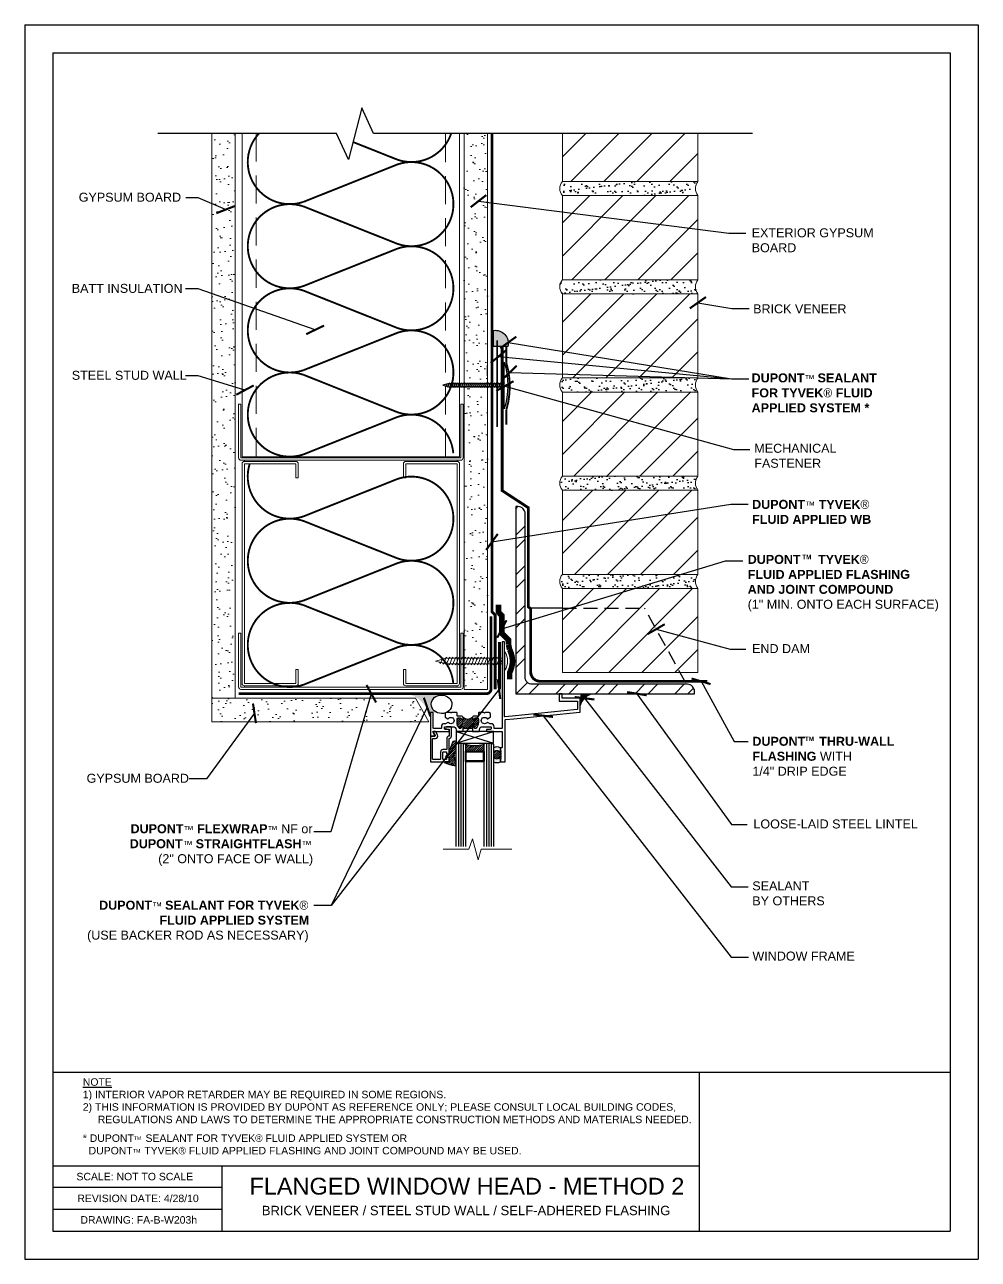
# Model space of a CAD drawing. Extents: x 402.7 to 428.2, y -313 to -280.
import ezdxf

# ---------------------------------------------------------------- set-up
doc = ezdxf.new("R2010")
doc.units = 0
doc.header["$LTSCALE"] = 1.5
doc.header["$MEASUREMENT"] = 0
for name, pattern in [('DASHED', [0.75, 0.5, -0.25]), ('DASHED2', [0.375, 0.25, -0.125]), ('HIDDEN', [0.375, 0.25, -0.125])]:
    doc.linetypes.add(name, pattern=pattern)
doc.layers.get('0').update_dxf_attribs({"color": 8, "linetype": 'CONTINUOUS'})
for name, color, linetype in [('8x11-ttb$0$B', 5, 'CONTINUOUS'), ('CMU', 250, 'CONTINUOUS'), ('DuPont Self-Adhered Flashing', 252, 'CONTINUOUS'), ('DuPont Thru-Wall Flashing', 252, 'CONTINUOUS'), ('Flanged Window', 250, 'CONTINUOUS'), ('INSULATION', 241, 'CONTINUOUS'), ('SEALANT', 250, 'CONTINUOUS'), ('STRUCTURE', 250, 'CONTINUOUS'), ('TEXT', 7, 'CONTINUOUS'), ('Tyvek FA Flashing and Joint Treatment', 150, 'DASHED2'), ('Tyvek FA WB', 10, 'DASHED2')]:
    doc.layers.add(name, color=color, linetype=linetype)
for name, color, linetype, lineweight in [('A-Fasteners', 8, 'CONTINUOUS', 9), ('A-Sealant', 250, 'CONTINUOUS', 15), ('brick', 250, 'CONTINUOUS', 5), ('Gyp Board', 250, 'CONTINUOUS', 20), ('Metal Stud', 250, 'CONTINUOUS', 18)]:
    doc.layers.add(name, color=color, linetype=linetype, lineweight=lineweight)
doc.layers.add('TYVEK Commercial Wrap D', color=7, linetype='DASHED', true_color=0x00538e)
doc.layers.add('VIEWPORT', color=7, linetype='CONTINUOUS', plot=False)
doc.styles.add('DETAILS', font='sanss___.ttf', dxfattribs={"height": 1})
doc.dimstyles.new('ARCH_1_1-2_IN', dxfattribs={"dimscale": 0, "dimtxt": 0.09375, "dimasz": 0.09375, "dimexe": 0.0625, "dimexo": 0.0625, "dimgap": 0.0625, "dimtad": 1, "dimdec": 4, "dimlfac": 8, "dimzin": 3, "dimdsep": 46, "dimlunit": 4, "dimtxsty": 'Standard', "dimblk1": 'ARCHTICK', "dimblk2": 'ARCHTICK', "dimsah": 1, "dimcen": 0.0625, "dimdle": 0.0625, "dimclrd": 256, "dimclre": 256, "dimclrt": 256, "dimadec": 0, "dimazin": 0, "dimtfac": 1, "dimtdec": 4, "dimtmove": 0, "dimatfit": 3, "dimldrblk": 'ARCHTICK', "dimfxl": 1, "dimfrac": 2, "dimtolj": 1, "dimtzin": 0, "dimlwd": -1, "dimlwe": -1, "dimarcsym": 0})
pattern_1 = [(225, (426.909466, -293.915933), (0.02762136, -0.02762136), [])]

# ---------------------------------------------------------------- blocks, each defined once
blk = doc.blocks.new('*X1')
at = {"color": 0}
for p, q in [((0.140625, 0.34375), (0.140625, 0.34375)), ((0.15625, 0.375), (0.15625, 0.375)), ((0.171875, 0.34375), (0.171875, 0.34375)), ((0.1875, 0.375), (0.1875, 0.375)), ((0.203125, 0.34375), (0.203125, 0.34375)), ((0.21875, 0.375), (0.21875, 0.375)), ((0.234375, 0.34375), (0.234375, 0.34375)), ((0.25, 0.375), (0.25, 0.375)), ((0.265625, 0.34375), (0.265625, 0.34375)), ((0.28125, 0.375), (0.28125, 0.375)), ((0.296875, 0.34375), (0.296875, 0.34375)), ((0.3125, 0.375), (0.3125, 0.375)), ((0.140625, 0.28125), (0.140625, 0.28125)), ((0.140625, 0.09375), (0.140625, 0.09375)), ((0.140625, 0.03125), (0.140625, 0.03125)), ((0.15625, 0.3125), (0.15625, 0.3125)), ((0.15625, 0.0625), (0.15625, 0.0625)), ((0.15625, 0), (0.15625, 0)), ((0.171875, 0.03125), (0.171875, 0.03125)), ((0.1875, 0.3125), (0.1875, 0.3125)), ((0.1875, 0.0625), (0.1875, 0.0625)), ((0.1875, 0), (0.1875, 0)), ((0.203125, 0.03125), (0.203125, 0.03125)), ((0.21875, 0.3125), (0.21875, 0.3125)), ((0.21875, 0.0625), (0.21875, 0.0625)), ((0.21875, 0), (0.21875, 0)), ((0.234375, 0.03125), (0.234375, 0.03125)), ((0.25, 0.3125), (0.25, 0.3125)), ((0.25, 0.0625), (0.25, 0.0625)), ((0.25, 0), (0.25, 0)), ((0.265625, 0.03125), (0.265625, 0.03125)), ((0.28125, 0.3125), (0.28125, 0.3125)), ((0.28125, 0.0625), (0.28125, 0.0625)), ((0.28125, 0), (0.28125, 0)), ((0.296875, 0.28125), (0.296875, 0.28125)), ((0.296875, 0.09375), (0.296875, 0.09375)), ((0.296875, 0.03125), (0.296875, 0.03125)), ((0.3125, 0.3125), (0.3125, 0.3125)), ((0.3125, 0.25), (0.3125, 0.25)), ((0.3125, 0.125), (0.3125, 0.125)), ((0.3125, 0.0625), (0.3125, 0.0625)), ((0.3125, 0), (0.3125, 0))]:
    blk.add_line(p, q, dxfattribs=at)
blk = doc.blocks.new('_ArchTick')
at = {"color": 0, "linetype": 'ByBlock', "const_width": 0.15}
blk.add_lwpolyline([(-0.5, -0.5), (0.5, 0.5)], dxfattribs=at)
blk = doc.blocks.new('Revsion Date')
at = {"layer": 'TEXT', "insert": (0, 0.203, 0), "char_height": 0.2, "width": 16.26452, "attachment_point": 1, "style": 'DETAILS'}
blk.add_mtext('\\pi-0.033334,l0.033334,t0.1;REVISION DATE: 4/28/10', dxfattribs=at)

msp = doc.modelspace()

# ---------------------------------------------------------------- hatches: boundary and pattern name
at = {"layer": 'brick'}
h = msp.add_hatch(dxfattribs=at)
h.set_pattern_fill('_USER', color=256, scale=0.625, angle=45, style=0, pattern_type=0)
h.set_pattern_definition([(45, (297.92806, -126.93056), (-0.4419417, 0.4419417), [])])
h.paths.add_polyline_path([(420.695, -286.844), (420.695, -284.594), (417.07, -284.594), (417.07, -286.844)])
h.paths.add_polyline_path([(420.695, -289.469), (420.695, -287.219), (417.07, -287.219), (417.07, -289.469)])
h.paths.add_polyline_path([(417.07, -289.844), (417.07, -292.094), (420.695, -292.094), (420.695, -289.844)])
h.paths.add_polyline_path([(417.07, -292.469), (417.07, -294.719), (420.695, -294.719), (420.695, -292.469)])
h.paths.add_polyline_path([(420.695, -295.094), (417.07, -295.094), (417.07, -295.469), (419.579, -295.469), (420.614, -297.344), (420.695, -297.344)])
h.paths.add_polyline_path([(419.579, -295.469), (417.07, -295.469), (417.07, -297.344), (420.614, -297.344)], flags=16)
h.paths.add_polyline_path([(420.695, -282.933), (417.07, -282.933), (417.07, -284.219), (420.695, -284.219)])
at = {"layer": 'CMU'}
h = msp.add_hatch(dxfattribs=at)
h.set_pattern_fill('AR-SAND', color=256, scale=0.15, style=0)
h.set_pattern_definition([(37.5, (96.53973, -271.53657), (-0.009449, 0.28902357), [0, -0.228, 0, -0.255, 0, -0.24375]), (7.5, (96.53973, -271.53657), (0.2654665, 0.4233219), [0, -0.123, 0, -0.2055, 0, -0.07875]), (327.5, (96.35523, -271.53657), (0.46712128, 0.00084886), [0, -0.075, 0, -0.27, 0, -0.3525]), (317.5, (96.35523, -271.53657), (0.450919, 0.13165133), [0, -0.0375, 0, -0.177, 0, -0.2025])])
h.paths.add_polyline_path([(420.695, -284.222), (417.07, -284.222, 0.36364), (417.07, -284.597), (420.695, -284.597, -0.36364)])
h.paths.add_polyline_path([(420.695, -286.847), (417.07, -286.847, 0.36364), (417.07, -287.222), (420.695, -287.222, -0.36364)])
h.paths.add_polyline_path([(420.695, -289.472), (417.07, -289.472, 0.36364), (417.07, -289.847), (420.695, -289.847, -0.36364)])
h.paths.add_polyline_path([(420.695, -292.097), (417.07, -292.097, 0.36364), (417.07, -292.472), (420.695, -292.472, -0.36364)])
h.paths.add_polyline_path([(420.695, -294.722), (417.07, -294.722, 0.36364), (417.07, -295.097), (420.695, -295.097, -0.36364)])
at = {"layer": 'Flanged Window'}
h = msp.add_hatch(dxfattribs=at)
h.set_pattern_fill('ANSI31', color=256, scale=0.3125, angle=-180, style=0)
h.set_pattern_definition(pattern_1)
h.paths.add_polyline_path([(414.825, -298.674), (414.825, -298.589, 0.414214), (414.794, -298.558), (414.763, -298.558), (414.74, -298.558, 0.413437), (414.715, -298.583, -0.413437), (414.69, -298.608, -0.414214), (414.665, -298.583), (414.665, -298.546, -0.02353), (414.665, -298.541, -0.382874), (414.415, -298.541, -0.02353), (414.415, -298.546), (414.415, -298.583, -0.414214), (414.39, -298.608, -0.413437), (414.365, -298.583, 0.413437), (414.34, -298.558), (414.286, -298.558, 0.414214), (414.255, -298.589), (414.255, -298.674, 0.177059), (414.314, -298.836, 0.22095), (414.322, -298.839), (414.34, -298.839, 0.414214), (414.365, -298.814, -0.414214), (414.39, -298.789, -0.414214), (414.415, -298.814), (414.415, -298.839), (414.665, -298.839), (414.665, -298.814, -0.414214), (414.69, -298.789, -0.414214), (414.715, -298.814, 0.414214), (414.74, -298.839), (414.758, -298.839, 0.22095), (414.766, -298.836, 0.177059)])
h = msp.add_hatch(dxfattribs=at)
h.set_pattern_fill('ANSI31', color=256, scale=0.3125, angle=-180, style=0)
h.set_pattern_definition(pattern_1)
edge = h.paths.add_edge_path()
edge.add_ellipse((414.196, -299.597), major_axis=(-0.032, 0.139), ratio=0.13155, start_angle=43.1555, end_angle=180.0222)
edge.add_arc((414.176, -299.497), 0.0158, 41.5153, 187.5342, ccw=False)
edge.add_arc((414.205, -299.471), 0.0227, 222.2539, 304.0602)
edge.add_arc((414.212, -299.475), 0.0156, 290.163, 350.3876)
edge.add_line((414.227, -299.478), (414.227, -299.205))
edge.add_line((414.227, -299.205), (414.227, -299.198))
edge.add_ellipse((414.181, -299.2), major_axis=(0.0457, 0.0011), ratio=0.621164, start_angle=0, end_angle=153.2403)
edge.add_line((414.14, -299.188), (414.063, -299.404))
edge.add_ellipse((414.072, -299.428), major_axis=(0.0085, 0.0468), ratio=0.312415, start_angle=62.5423, end_angle=105.8209)
edge.add_line((414.056, -299.438), (414.04, -299.514))
edge.add_arc((414.001, -299.465), 0.0627, 270.4556, 307.9177, ccw=False)
edge.add_arc((414.004, -299.547), 0.0202, 97.3692, 140.7733)
edge.add_line((413.989, -299.534), (413.949, -299.597))
edge.add_arc((413.965, -299.597), 0.0156, 180, 278.9186)
edge.add_line((413.967, -299.612), (414.04, -299.601))
edge.add_line((414.04, -299.601), (414.04, -299.731))
edge.add_line((414.04, -299.731), (413.939, -299.731))
edge.add_arc((413.939, -299.746), 0.0156, 90, 232.8134)
edge.add_ellipse((414.078, -299.799), major_axis=(-0.149, 0.041), ratio=0.091401, start_angle=0, end_angle=180)
edge.add_line((414.227, -299.84), (414.227, -299.736))
h = msp.add_hatch(dxfattribs=at)
h.set_pattern_fill('ANSI31', color=256, scale=0.3125, angle=-180, style=0)
h.set_pattern_definition(pattern_1)
h.paths.add_polyline_path([(414.477, -299.26, 0.153266), (414.977, -299.26), (414.977, -299.464, 0.414214), (414.957, -299.444), (414.497, -299.444, 0.414214), (414.477, -299.464)])
h = msp.add_hatch(dxfattribs=at)
h.set_pattern_fill('ANSI31', color=256, scale=0.3125, angle=-180, style=0)
h.set_pattern_definition(pattern_1)
h.paths.add_polyline_path([(415.415, -299.492, 0.599485), (415.227, -299.492), (415.227, -299.592, 0.599485), (415.415, -299.592)])
at = {"layer": 'Gyp Board'}
h = msp.add_hatch(dxfattribs=at)
h.set_pattern_fill('AR-SAND', color=256, scale=0.25, style=0)
h.set_pattern_definition([(37.5, (444.4393, -309.77967), (-0.0157483, 0.481706), [0, -0.38, 0, -0.425, 0, -0.40625]), (7.5, (444.4393, -309.7797), (0.442444, 0.7055365), [0, -0.205, 0, -0.3425, 0, -0.13125]), (327.5, (444.1318, -309.77967), (0.7785355, 0.0014148), [0, -0.125, 0, -0.45, 0, -0.5875]), (317.5, (444.1318, -309.7797), (0.751532, 0.219419), [0, -0.0625, 0, -0.295, 0, -0.3375])])
h.paths.add_polyline_path([(408.32, -282.933), (408.145, -282.933), (407.695, -282.933), (407.695, -298.034), (408.32, -298.034)])
h.paths.add_polyline_path([(415.07, -282.933), (414.445, -282.933), (414.445, -297.794), (415.07, -297.794)])
h = msp.add_hatch(dxfattribs=at)
h.set_pattern_fill('AR-SAND,_O', color=256, scale=0.25, angle=-90)
h.set_pattern_definition([(127.5, (968.73532, -2080.1839), (-0.48170594, -0.01574834), [0, -0.38, 0, -0.425, 0, -0.40625]), (97.5, (968.7353, -2080.1839), (-0.70553652, 0.44244418), [0, -0.205, 0, -0.3425, 0, -0.13125]), (57.5, (968.73532, -2080.4914), (-0.00141476, 0.77853547), [0, -0.125, 0, -0.45, 0, -0.5875]), (47.5, (968.7353, -2080.4914), (-0.2194189, 0.75153165), [0, -0.0625, 0, -0.295, 0, -0.3375])])
h.paths.add_polyline_path([(407.695, -298.034), (407.695, -298.659), (413.503, -298.659), (413.139, -298.034)])
at = {"layer": 'SEALANT', "linetype": 'Continuous'}
h = msp.add_hatch(color=256, dxfattribs=at)
edge = h.paths.add_edge_path()
edge.add_arc((415.277, -288.541), 0.344, -14.6417, 98.4355, ccw=False)
edge.add_line((415.61, -288.628), (415.499, -288.628))
edge.add_line((415.499, -288.628), (415.227, -288.628))
edge.add_line((415.227, -288.628), (415.227, -288.201))
h = msp.add_hatch(color=256, dxfattribs=at)
edge = h.paths.add_edge_path()
edge.add_arc((412.713, -298.725), 0.844, 11.9608, 67.1578)
edge.add_line((413.041, -297.948), (413.839, -297.947))
edge.add_arc((413.833, -298.226), 0.279, 88.7846, 150.2194)
edge.add_arc((413.803, -298.194), 0.238, 153.4089, 251.2578)
edge.add_line((413.727, -298.418), (413.54, -298.417))
edge.add_line((413.54, -298.417), (413.539, -298.551))
msp.add_hatch(color=256, dxfattribs=at).paths.add_polyline_path([(417.877, -297.911), (417.588, -297.911), (417.551, -297.949), (417.551, -298.226, -0.262493)])
at = {"layer": 'STRUCTURE'}
h = msp.add_hatch(dxfattribs=at)
h.set_pattern_fill('ANSI32', color=256, scale=2, style=0)
h.set_pattern_definition([(45, (-1186.3231, -926.38026), (-0.5303301, 0.5303301), []), (45, (-1185.9696, -926.38026), (-0.5303301, 0.5303301), [])])
edge = h.paths.add_edge_path()
edge.add_line((416.659, -297.66), (416.66, -297.91))
edge.add_line((416.66, -297.91), (420.603, -297.91))
edge.add_line((420.603, -297.91), (420.603, -297.848))
edge.add_arc((420.415, -297.848), 0.188, 0, 90)
edge.add_line((420.415, -297.66), (416.659, -297.66))
edge = h.paths.add_edge_path()
edge.add_line((416.659, -297.91), (416.659, -297.66))
edge.add_line((416.659, -297.66), (416.263, -297.66))
edge.add_arc((416.263, -297.473), 0.187, 180, 270, ccw=False)
edge.add_line((416.075, -297.473), (416.075, -293.098))
edge.add_arc((415.888, -293.098), 0.188, 0, 90)
edge.add_line((415.888, -292.91), (415.825, -292.91))
edge.add_line((415.825, -292.91), (415.825, -297.91))
edge.add_line((415.825, -297.91), (416.659, -297.91))

# ---------------------------------------------------------------- linework, layer by layer
at = {"layer": '8x11-ttb$0$B', "color": 7}
for p, q in [((403.443, -280.778, 0), (403.443, -312.278, 0)), ((403.443, -280.778, 0), (427.443, -280.778, 0)), ((427.443, -280.778, 0), (427.443, -312.278, 0)), ((403.443, -310.528, 0), (420.731, -310.528, 0)), ((403.443, -312.278, 0), (427.443, -312.278, 0))]:
    msp.add_line(p, q, dxfattribs=at)
at = {"layer": '8x11-ttb$0$B', "color": 7, "elevation": 0}
for points in [[(427.443, -308.033), (403.443, -308.033)], [(420.731, -308.033), (420.731, -312.278)], [(407.969, -310.528), (407.969, -312.278)], [(407.969, -311.111), (403.443, -311.111)], [(407.969, -311.695), (403.443, -311.695)]]:
    msp.add_lwpolyline(points, dxfattribs=at)
at = {"layer": 'A-Fasteners'}
for p, q in [((413.964, -296.965, 0), (413.682, -297.038, 0)), ((413.873, -296.956, 0), (413.812, -297.104, 0)), ((413.873, -296.956, 0), (413.893, -296.985, 0)), ((413.966, -296.936, 0), (413.888, -297.124, 0)), ((413.964, -296.965, 0), (415.462, -296.965, 0)), ((414.05, -296.936, 0), (413.966, -297.14, 0)), ((413.966, -296.936, 0), (413.985, -296.965, 0)), ((414.05, -296.936, 0), (414.07, -296.965, 0)), ((414.134, -296.936, 0), (414.05, -297.14, 0)), ((414.134, -296.936, 0), (414.154, -296.965, 0)), ((414.219, -296.936, 0), (414.134, -297.14, 0)), ((414.303, -296.936, 0), (414.219, -297.14, 0)), ((414.219, -296.936, 0), (414.238, -296.965, 0)), ((414.303, -296.936, 0), (414.323, -296.965, 0)), ((414.388, -296.936, 0), (414.303, -297.14, 0)), ((414.388, -296.936, 0), (414.407, -296.965, 0)), ((414.472, -296.936, 0), (414.388, -297.14, 0)), ((414.556, -296.936, 0), (414.472, -297.14, 0)), ((414.472, -296.936, 0), (414.492, -296.965, 0)), ((414.641, -296.936, 0), (414.556, -297.14, 0)), ((414.556, -296.936, 0), (414.576, -296.965, 0)), ((414.725, -296.936, 0), (414.641, -297.14, 0)), ((414.641, -296.936, 0), (414.66, -296.965, 0)), ((414.725, -296.936, 0), (414.745, -296.965, 0)), ((414.809, -296.936, 0), (414.725, -297.14, 0)), ((414.809, -296.936, 0), (414.829, -296.965, 0)), ((414.894, -296.936, 0), (414.809, -297.14, 0)), ((414.894, -296.936, 0), (414.913, -296.965, 0)), ((414.978, -296.936, 0), (414.894, -297.14, 0)), ((414.978, -296.936, 0), (414.998, -296.965, 0)), ((415.063, -296.936, 0), (414.978, -297.14, 0)), ((415.063, -296.936, 0), (415.082, -296.965, 0)), ((415.147, -296.936, 0), (415.063, -297.14, 0)), ((415.231, -296.936, 0), (415.147, -297.14, 0)), ((415.147, -296.936, 0), (415.167, -296.965, 0)), ((415.316, -296.936, 0), (415.231, -297.14, 0)), ((415.231, -296.936, 0), (415.251, -296.965, 0)), ((415.4, -296.936, 0), (415.316, -297.14, 0)), ((415.316, -296.936, 0), (415.335, -296.965, 0)), ((415.4, -296.936, 0), (415.42, -296.965, 0)), ((415.462, -296.99, 0), (415.4, -297.14, 0)), ((413.682, -297.038, 0), (413.964, -297.111, 0)), ((413.785, -297.064, 0), (413.812, -297.104, 0)), ((413.861, -297.084, 0), (413.888, -297.124, 0)), ((413.942, -297.105, 0), (413.966, -297.14, 0)), ((415.462, -297.111, 0), (413.964, -297.111, 0)), ((414.03, -297.111, 0), (414.05, -297.14, 0)), ((414.115, -297.111, 0), (414.134, -297.14, 0)), ((414.199, -297.111, 0), (414.219, -297.14, 0)), ((414.283, -297.111, 0), (414.303, -297.14, 0)), ((414.368, -297.111, 0), (414.388, -297.14, 0)), ((414.452, -297.111, 0), (414.472, -297.14, 0)), ((414.537, -297.111, 0), (414.556, -297.14, 0)), ((414.621, -297.111, 0), (414.641, -297.14, 0)), ((414.705, -297.111, 0), (414.725, -297.14, 0)), ((414.79, -297.111, 0), (414.809, -297.14, 0)), ((414.874, -297.111, 0), (414.894, -297.14, 0)), ((414.958, -297.111, 0), (414.978, -297.14, 0)), ((415.043, -297.111, 0), (415.063, -297.14, 0)), ((415.127, -297.111, 0), (415.147, -297.14, 0)), ((415.212, -297.111, 0), (415.231, -297.14, 0)), ((415.296, -297.111, 0), (415.316, -297.14, 0)), ((415.38, -297.111, 0), (415.4, -297.14, 0))]:
    msp.add_line(p, q, dxfattribs=at)
at = {"layer": 'A-Fasteners', "elevation": 0}
msp.add_lwpolyline([(415.529, -296.785), (415.529, -297.285)], dxfattribs=at)
at = {"layer": 'A-Fasteners'}
msp.add_arc((415.164, -297.035, 0), 0.443, 325.6322, 34.3678, dxfattribs=at)
at = {"layer": 'A-Sealant'}
for p, q in [((414.668, -301.79, 0), (414.567, -302.069, 0)), ((414.816, -302.348, 0), (414.668, -301.79, 0)), ((414.567, -302.069, 0), (413.879, -302.069, 0)), ((414.899, -302.069, 0), (414.816, -302.348, 0)), ((415.719, -302.069, 0), (414.899, -302.069, 0))]:
    msp.add_line(p, q, dxfattribs=at)
msp.add_arc((417.993, -298.358), 0.461, 104.5226, 163.3544, dxfattribs=at)
at = {"layer": 'brick', "linetype": 'Continuous'}
msp.add_lwpolyline([(417.07, -282.933), (417.07, -284.222), (420.695, -284.222), (420.695, -282.933)], dxfattribs=at)
for points in [[(417.07, -286.847), (420.695, -286.847), (420.695, -284.597), (417.07, -284.597)], [(417.07, -289.472), (420.695, -289.472), (420.695, -287.222), (417.07, -287.222)], [(417.07, -292.097), (420.695, -292.097), (420.695, -289.847), (417.07, -289.847)], [(417.07, -294.722), (420.695, -294.722), (420.695, -292.472), (417.07, -292.472)], [(417.07, -297.347), (420.695, -297.347), (420.695, -295.097), (417.07, -295.097)]]:
    msp.add_lwpolyline(points, close=True, dxfattribs=at)
for centre in [(417.294, -284.409), (420.919, -284.409), (417.294, -287.034), (420.919, -287.034), (417.294, -289.659), (420.919, -289.659), (417.294, -292.284), (420.919, -292.284), (417.294, -294.909), (420.919, -294.909)]:
    msp.add_arc(centre, 0.292, 140.0334, 219.9666, dxfattribs=at)
at = {"layer": 'DuPont Self-Adhered Flashing', "const_width": 0.075, "elevation": 0}
msp.add_lwpolyline([(408.414, -297.91), (415.039, -297.91, 0.414214), (415.164, -297.785), (415.164, -295.838)], format="xyb", dxfattribs=at)
at = {"layer": 'DuPont Thru-Wall Flashing'}
msp.add_line((417.07, -295.626), (416.208, -295.626, 0), dxfattribs=at)
at = {"layer": 'DuPont Thru-Wall Flashing', "linetype": 'HIDDEN'}
for p, q in [((417.07, -295.626), (419.27, -295.626)), ((420.369, -297.616, 0), (419.27, -295.626, 0))]:
    msp.add_line(p, q, dxfattribs=at)
at = {"layer": 'DuPont Thru-Wall Flashing', "elevation": 0}
msp.add_lwpolyline([(415.461, -288.628, 0.075, 0.075, 0), (415.461, -292.482, 0.075, 0.075, 0), (416.158, -292.938, 0.075, 0.075, 0), (416.158, -295.588, 0.075, 0.075, 0), (416.224, -295.638, 0.075, 0.075, 0), (416.224, -297.328, 0.075, 0.075, 0.414158), (416.474, -297.578, 0.075, 0.075, 0), (416.659, -297.578, 0, 0, 0)], format="xyseb", dxfattribs=at)
at = {"layer": 'DuPont Thru-Wall Flashing', "const_width": 0.075, "elevation": 0}
msp.add_lwpolyline([(416.659, -297.578), (420.945, -297.579)], dxfattribs=at)
at = {"layer": 'Flanged Window'}
for p, q in [((414.29, -299.229, 0), (414.29, -301.998, 0)), ((414.352, -299.229, 0), (414.352, -301.998, 0)), ((414.415, -299.229, 0), (414.415, -301.998, 0)), ((415.04, -299.229, 0), (415.04, -301.998, 0)), ((415.102, -299.229, 0), (415.102, -301.998, 0)), ((415.165, -299.229, 0), (415.165, -301.998, 0))]:
    msp.add_line(p, q, dxfattribs=at)
at = {"layer": 'Flanged Window', "elevation": 0}
for points in [[(415.773, -298.581), (417.541, -298.404, 0.385314), (417.55, -298.394), (417.55, -298.028), (417.066, -298.028), (417.066, -297.91), (416.988, -297.91), (416.988, -298.106), (417.472, -298.106), (417.472, -298.324, -0.385314), (417.463, -298.334), (415.725, -298.507), (415.535, -298.526, -0.443716), (415.524, -298.516), (415.524, -297.426), (415.524, -297.426), (415.524, -297.406), (415.524, -296.528), (415.462, -296.528), (415.462, -298.829, -0.414214), (415.452, -298.839), (415.253, -298.839, -0.414214), (415.243, -298.829), (415.243, -298.792, 0.414214), (415.165, -298.714), (415.141, -298.714, -0.131652), (415.136, -298.713), (415.072, -298.676, 0.383968), (415.059, -298.679, -3.079589), (415.059, -298.578, 0.383968), (415.072, -298.58), (415.14, -298.541, 0.267949), (415.145, -298.532), (415.145, -298.448, 0.414214), (415.114, -298.417), (415.004, -298.417), (414.989, -298.432), (414.974, -298.417), (414.835, -298.417, 0.414214), (414.825, -298.427), (414.825, -298.498, -0.414214), (414.815, -298.508), (414.715, -298.508, 0.414214), (414.665, -298.558), (414.665, -298.583, 0.414214), (414.69, -298.608, 0.414214), (414.715, -298.583, -0.414214), (414.74, -298.558), (414.794, -298.558, -0.414214), (414.825, -298.589), (414.825, -298.674, -0.177059), (414.766, -298.836, -0.22095), (414.758, -298.839), (414.74, -298.839, -0.414214), (414.715, -298.814, 0.414214), (414.69, -298.789, 0.414214), (414.665, -298.814), (414.665, -298.917), (414.843, -298.917, 0.414214), (414.853, -298.907), (414.853, -298.872, -0.414214), (414.933, -298.792), (415.155, -298.792, -0.414214), (415.165, -298.802), (415.165, -298.836, -0.414214), (415.134, -298.867), (415.055, -298.867, 0.414214), (415.04, -298.882), (415.04, -298.907, 0.414214), (415.05, -298.917), (415.452, -298.917, -0.414214), (415.462, -298.927), (415.462, -299.344, -0.414214), (415.452, -299.354), (415.425, -299.354, 0.414214), (415.415, -299.364), (415.415, -299.422), (415.43, -299.437), (415.415, -299.452), (415.43, -299.467), (415.415, -299.482), (415.43, -299.497), (415.415, -299.512), (415.43, -299.527), (415.415, -299.542), (415.43, -299.557), (415.415, -299.572), (415.43, -299.587), (415.415, -299.602), (415.43, -299.617), (415.415, -299.632), (415.43, -299.647), (415.415, -299.662), (415.415, -299.729), (415.54, -299.729), (415.54, -298.613, -0.385314), (415.549, -298.603)], [(414.255, -298.589, -0.414214), (414.286, -298.558), (414.34, -298.558, -0.414214), (414.365, -298.583, 0.414214), (414.39, -298.608, 0.414214), (414.415, -298.583), (414.415, -298.558, 0.414214), (414.365, -298.508), (414.265, -298.508, -0.414214), (414.255, -298.498), (414.255, -298.427, 0.414214), (414.245, -298.417), (414.106, -298.417), (414.091, -298.432), (414.076, -298.417), (413.966, -298.417, 0.414214), (413.935, -298.448), (413.935, -298.532, 0.267949), (413.94, -298.541), (414.008, -298.58, 0.383968), (414.021, -298.578, -3.079589), (414.021, -298.679, 0.383968), (414.008, -298.676), (413.944, -298.713, -0.131652), (413.939, -298.714), (413.915, -298.714, 0.414214), (413.837, -298.792), (413.837, -298.829, -0.414214), (413.827, -298.839), (413.628, -298.839, -0.414214), (413.618, -298.829), (413.618, -298.417), (413.54, -298.417), (413.54, -298.917), (413.54, -299.042), (413.655, -299.042, 0.414214), (413.665, -299.032, 0.131652), (413.664, -299.027), (413.609, -298.932, -0.57735), (413.617, -298.917), (414.03, -298.917, 0.414214), (414.04, -298.907), (414.04, -298.882, 0.414214), (414.025, -298.867), (413.946, -298.867, -0.414214), (413.915, -298.836), (413.915, -298.802, -0.414214), (413.925, -298.792), (414.147, -298.792, -0.414214), (414.227, -298.872), (414.227, -298.907, 0.414214), (414.237, -298.917), (414.415, -298.917), (414.415, -298.814, 0.414214), (414.39, -298.789, 0.414214), (414.365, -298.814, -0.414214), (414.34, -298.839), (414.322, -298.839, -0.22095), (414.314, -298.836, -0.177059), (414.255, -298.674)], [(414.03, -299.517, 0.414214), (414.04, -299.507), (414.04, -299.104, 0.414214), (414.102, -299.042), (414.102, -298.802, 0.414214), (414.092, -298.792), (413.973, -298.792, 0.880809), (413.973, -298.854), (414.03, -298.854, -0.414214), (414.04, -298.864), (414.04, -299.042), (414.04, -299.042, 0.414214), (413.978, -299.104), (413.978, -299.395, -0.414214), (413.968, -299.405), (413.875, -299.405, 0.414214), (413.813, -299.467), (413.813, -299.657, -0.414214), (413.803, -299.667), (413.612, -299.667, -0.414214), (413.602, -299.657), (413.602, -299.114, -0.414214), (413.612, -299.104), (413.68, -299.104, 0.579), (413.733, -299.011), (413.685, -298.927, 0.266624), (413.676, -298.922), (413.627, -298.922, 0.579), (413.619, -298.937), (413.671, -299.027, -0.579), (413.663, -299.042), (413.54, -299.042), (413.54, -299.729), (414.04, -299.729), (414.04, -299.627, 0.414214), (414.03, -299.617), (413.985, -299.617, 0.414214), (413.975, -299.627), (413.975, -299.657, -0.414214), (413.965, -299.667), (413.885, -299.667, -0.414214), (413.875, -299.657), (413.875, -299.507), (413.875, -299.477, -0.414214), (413.885, -299.467), (413.965, -299.467, -0.414214), (413.975, -299.477), (413.975, -299.507, 0.414214), (413.985, -299.517)], [(414.957, -299.729), (414.497, -299.729, -0.414214), (414.477, -299.709), (414.477, -299.464, -0.414214), (414.497, -299.444), (414.957, -299.444, -0.414214), (414.977, -299.464), (414.977, -299.709, -0.414214)]]:
    msp.add_lwpolyline(points, format="xyb", close=True, dxfattribs=at)
at = {"layer": 'Flanged Window'}
for points in [[(414.415, -298.541, 0.382874), (414.665, -298.541, 0.382874)], [(414.188, -299.486, 0.375935), (414.217, -299.49, 0.269), (414.227, -299.478), (414.227, -299.205), (414.227, -299.198)], [(414.056, -299.438), (414.04, -299.514, -0.149872), (414.005, -299.527, 0.239449), (413.989, -299.534), (413.949, -299.597, 0.460576), (413.967, -299.612), (414.04, -299.601), (414.04, -299.731), (413.939, -299.731, 0.718661), (413.929, -299.759, 0.718661)], [(414.188, -299.486, 0.723342), (414.16, -299.498, 0.723342)]]:
    msp.add_lwpolyline(points, format="xyb", dxfattribs=at)
at = {"layer": 'Flanged Window', "elevation": 0}
for points in [[(414.227, -299.229), (415.227, -298.917)], [(414.227, -298.917), (415.227, -299.229)], [(414.665, -298.839), (414.415, -298.839)], [(414.227, -301.998), (414.227, -299.26), (414.259, -299.229), (414.446, -299.229), (414.477, -299.26), (414.477, -301.998)], [(414.977, -301.998), (414.977, -299.26), (415.009, -299.229), (415.196, -299.229), (415.227, -299.26), (415.227, -301.998)]]:
    msp.add_lwpolyline(points, dxfattribs=at)
for points in [[(415.227, -298.917), (414.227, -298.917), (414.227, -299.229), (415.227, -299.229)], [(414.957, -299.709), (414.497, -299.709), (414.497, -299.464), (414.957, -299.464)]]:
    msp.add_lwpolyline(points, close=True, dxfattribs=at)
at = {"layer": 'Flanged Window'}
msp.add_lwpolyline([(414.14, -299.188), (414.063, -299.404)], dxfattribs=at)
msp.add_lwpolyline([(415.415, -299.354, 0.224876), (415.227, -299.354), (415.227, -299.73, 0.224876), (415.415, -299.73)], format="xyb", close=True, dxfattribs=at)
for centre, radius, start, end in [((414.727, -298.464, 0), 0.835, 252.5726, 287.4274), ((415.321, -299.542, 0), 0.106, 28.1159, 151.8841), ((415.321, -299.542, 0), 0.106, 208.1159, 331.8841)]:
    msp.add_arc(centre, radius, start, end, dxfattribs=at)
at = {"layer": 'Flanged Window', "extrusion": (0, 0, -1)}
for centre, major_axis, ratio, start_param, end_param in [((414.181, -299.2, 0), (0.0457, 0.0011), 0.621164, 3.608637, 6.283185), ((414.196, -299.597, 0), (-0.032, 0.139), 0.13155, 3.141205, 5.52998), ((414.078, -299.799, 0), (-0.149, 0.041), 0.091401, 3.141593, 6.283185)]:
    msp.add_ellipse(centre, major_axis=major_axis, ratio=ratio, start_param=start_param, end_param=end_param, dxfattribs=at)
at = {"layer": 'Gyp Board'}
for points in [[(407.695, -282.933), (407.695, -298.034), (408.32, -298.034), (408.32, -282.933)], [(415.07, -282.933), (415.07, -297.794), (414.445, -297.794), (414.445, -282.933)]]:
    msp.add_lwpolyline(points, dxfattribs=at)
msp.add_lwpolyline([(407.695, -298.034), (407.695, -298.659), (413.503, -298.659), (413.139, -298.034)], close=True, dxfattribs=at)
at = {"layer": 'INSULATION', "color": 253, "const_width": 0.05}
for points in [[(413.033, -288.2, 0.083504), (412.665, -288.262), (410.151, -289.263, -1.40437), (410.151, -287.137), (412.665, -288.138, 1.40437), (412.665, -286.012), (410.151, -287.013, -1.40437), (410.151, -284.887), (412.665, -285.888, 1.40437), (412.665, -283.762), (410.151, -284.763, -0.782085), (408.96, -282.933, -0.782085)], [(411.472, -283.164), (412.665, -283.638, 0.417115), (414.099, -282.933, 0.417115)], [(409.783, -289.325, 0.083504), (410.151, -289.263), (412.665, -288.262, -1.40437), (412.665, -290.388), (410.151, -289.387, 1.40437), (410.151, -291.513), (412.665, -290.512, -0.489426), (414.154, -291.482)], [(408.711, -291.763, 0.618126), (410.151, -293.17), (412.665, -292.169, -1.40437), (412.665, -294.295), (410.151, -293.294, 1.40437), (410.151, -295.42), (412.665, -294.419, -1.40437), (412.665, -296.545), (410.151, -295.544, 1.40437), (410.151, -297.67), (412.665, -296.669, -0.489426), (414.154, -297.638)]]:
    msp.add_lwpolyline(points, format="xyb", dxfattribs=at)
at = {"layer": 'Metal Stud'}
for p, q in [((408.57, -291.7), (408.57, -291.669)), ((408.57, -291.7), (408.57, -291.669)), ((414.258, -291.7), (414.258, -291.669)), ((408.57, -297.7), (408.57, -297.732)), ((414.258, -297.7), (414.258, -297.732))]:
    msp.add_line(p, q, dxfattribs=at)
at = {"layer": 'Metal Stud', "lineweight": 13}
msp.add_lwpolyline([(408.508, -282.933), (408.508, -291.575), (414.32, -291.575), (414.32, -282.933)], dxfattribs=at)
at = {"layer": 'Metal Stud', "linetype": 'DASHED', "lineweight": 5}
msp.add_lwpolyline([(408.883, -282.933), (408.883, -291.575), (413.945, -291.575), (413.945, -282.933)], dxfattribs=at)
at = {"layer": 'Metal Stud'}
for points in [[(414.352, -290.169), (414.352, -291.607), (408.477, -291.607), (408.477, -290.169), (408.414, -290.169), (408.414, -291.607, 0.414214), (408.477, -291.669), (414.352, -291.669, 0.414214), (414.414, -291.607), (414.414, -290.169)], [(409.945, -292.138), (410.008, -292.138), (410.008, -291.763, 0.414214), (409.945, -291.7), (408.57, -291.7, 0.414214), (408.508, -291.763), (408.508, -297.638, 0.414214), (408.57, -297.7), (409.945, -297.7, 0.414214), (410.008, -297.638), (410.008, -297.263), (409.945, -297.263), (409.945, -297.638), (408.57, -297.638), (408.57, -291.763), (409.945, -291.763)], [(412.883, -292.138), (412.82, -292.138), (412.82, -291.763, -0.414214), (412.883, -291.7), (414.258, -291.7, -0.414214), (414.32, -291.763), (414.32, -297.638, -0.414214), (414.258, -297.7), (412.883, -297.7, -0.414214), (412.82, -297.638), (412.82, -297.263), (412.883, -297.263), (412.883, -297.638), (414.258, -297.638), (414.258, -291.763), (412.883, -291.763)], [(414.352, -296.294), (414.352, -297.732), (408.477, -297.732), (408.477, -296.294), (408.414, -296.294), (408.414, -297.732, 0.414214), (408.477, -297.794), (414.352, -297.794, 0.414214), (414.414, -297.732), (414.414, -296.294)]]:
    msp.add_lwpolyline(points, format="xyb", close=True, dxfattribs=at)
at = {"layer": 'SEALANT', "linetype": 'Continuous'}
msp.add_line((415.07, -289.416, 0), (415.07, -289.141, 0), dxfattribs=at)
at = {"layer": 'SEALANT', "linetype": 'Continuous', "elevation": 0}
msp.add_lwpolyline([(415.227, -288.201, -0.537754), (415.61, -288.628), (415.499, -288.628), (415.227, -288.628)], format="xyb", close=True, dxfattribs=at)
at = {"layer": 'SEALANT', "linetype": 'Continuous', "const_width": 0.05, "elevation": 0, "flags": 128}
msp.add_lwpolyline([(415.326, -290.779), (415.326, -288.465)], dxfattribs=at)
at = {"layer": 'SEALANT', "linetype": 'Continuous', "const_width": 0.05, "flags": 128}
msp.add_lwpolyline([(415.572, -288.628), (415.572, -289.062, -0.145991), (415.572, -290.323), (415.572, -290.717)], format="xyb", dxfattribs=at)
at = {"layer": 'SEALANT', "linetype": 'Continuous', "const_width": 0.075, "elevation": 0}
msp.add_lwpolyline([(415.391, -297.793), (415.391, -296.528)], dxfattribs=at)
at = {"layer": 'SEALANT', "linetype": 'Continuous'}
msp.add_ellipse((413.84, -298.193, 0), major_axis=(0.276, -0.003), ratio=0.895387, dxfattribs=at)
at = {"layer": 'STRUCTURE'}
for p, q in [((414.05, -289.621), (413.875, -289.666)), ((413.875, -289.666), (414.05, -289.711)), ((413.939, -289.682), (413.955, -289.707)), ((413.993, -289.615), (413.955, -289.707)), ((413.986, -289.695), (414.003, -289.72)), ((413.993, -289.615), (414.006, -289.633)), ((414.051, -289.603), (414.003, -289.72)), ((414.036, -289.708), (414.051, -289.73)), ((414.05, -289.621), (415.516, -289.621)), ((415.516, -289.711), (414.05, -289.711)), ((414.103, -289.603), (414.051, -289.73)), ((414.051, -289.603), (414.063, -289.621)), ((414.091, -289.711), (414.103, -289.73)), ((414.103, -289.603), (414.115, -289.621)), ((414.156, -289.603), (414.103, -289.73)), ((414.143, -289.711), (414.156, -289.73)), ((414.156, -289.603), (414.168, -289.621)), ((414.208, -289.603), (414.156, -289.73)), ((414.196, -289.711), (414.208, -289.73)), ((414.26, -289.603), (414.208, -289.73)), ((414.208, -289.603), (414.22, -289.621)), ((414.248, -289.711), (414.26, -289.73)), ((414.26, -289.603), (414.273, -289.621)), ((414.313, -289.603), (414.26, -289.73)), ((414.3, -289.711), (414.313, -289.73)), ((414.313, -289.603), (414.325, -289.621)), ((414.365, -289.603), (414.313, -289.73)), ((414.353, -289.711), (414.365, -289.73)), ((414.417, -289.603), (414.365, -289.73)), ((414.365, -289.603), (414.377, -289.621)), ((414.405, -289.711), (414.417, -289.73)), ((414.47, -289.603), (414.417, -289.73)), ((414.417, -289.603), (414.43, -289.621)), ((414.458, -289.711), (414.47, -289.73)), ((414.522, -289.603), (414.47, -289.73)), ((414.47, -289.603), (414.482, -289.621)), ((414.51, -289.711), (414.522, -289.73)), ((414.522, -289.603), (414.534, -289.621)), ((414.575, -289.603), (414.522, -289.73)), ((414.562, -289.711), (414.575, -289.73)), ((414.575, -289.603), (414.587, -289.621)), ((414.627, -289.603), (414.575, -289.73)), ((414.615, -289.711), (414.627, -289.73)), ((414.627, -289.602), (414.639, -289.621)), ((414.679, -289.602), (414.627, -289.729)), ((414.642, -289.694), (414.627, -289.729)), ((414.667, -289.711), (414.679, -289.729)), ((414.679, -289.602), (414.692, -289.621)), ((414.732, -289.602), (414.679, -289.729)), ((414.719, -289.711), (414.732, -289.729)), ((414.784, -289.602), (414.732, -289.729)), ((414.732, -289.602), (414.744, -289.621)), ((414.772, -289.711), (414.784, -289.729)), ((414.836, -289.602), (414.784, -289.729)), ((414.784, -289.602), (414.796, -289.621)), ((414.824, -289.711), (414.836, -289.729)), ((414.889, -289.602), (414.836, -289.729)), ((414.836, -289.602), (414.849, -289.621)), ((414.876, -289.711), (414.889, -289.729)), ((414.889, -289.602), (414.901, -289.621)), ((414.941, -289.602), (414.889, -289.729)), ((414.929, -289.711), (414.941, -289.729)), ((414.941, -289.602), (414.953, -289.621)), ((414.993, -289.602), (414.941, -289.729)), ((414.981, -289.711), (414.993, -289.729)), ((414.993, -289.602), (415.006, -289.62)), ((415.008, -289.694), (414.993, -289.729)), ((415.046, -289.603), (414.994, -289.73)), ((415.034, -289.711), (415.046, -289.73)), ((415.046, -289.603), (415.058, -289.621)), ((415.098, -289.603), (415.046, -289.73)), ((415.086, -289.711), (415.098, -289.73)), ((415.151, -289.603), (415.098, -289.73)), ((415.098, -289.603), (415.111, -289.621)), ((415.138, -289.711), (415.151, -289.73)), ((415.203, -289.603), (415.151, -289.73)), ((415.151, -289.603), (415.163, -289.621)), ((415.191, -289.711), (415.203, -289.73)), ((415.255, -289.603), (415.203, -289.73)), ((415.203, -289.603), (415.215, -289.621)), ((415.243, -289.711), (415.255, -289.73)), ((415.255, -289.603), (415.268, -289.621)), ((415.308, -289.603), (415.255, -289.73)), ((415.296, -289.711), (415.308, -289.73)), ((415.308, -289.603), (415.32, -289.621)), ((415.36, -289.603), (415.308, -289.73)), ((415.348, -289.711), (415.36, -289.73)), ((415.36, -289.602), (415.372, -289.621)), ((415.413, -289.603), (415.36, -289.73)), ((415.375, -289.694), (415.36, -289.729)), ((415.4, -289.711), (415.413, -289.73)), ((415.413, -289.603), (415.425, -289.621)), ((415.465, -289.603), (415.413, -289.73)), ((415.453, -289.711), (415.465, -289.73)), ((415.465, -289.603), (415.477, -289.621)), ((415.516, -289.605), (415.465, -289.73)), ((415.505, -289.711), (415.516, -289.728))]:
    msp.add_line(p, q, dxfattribs=at)
msp.add_lwpolyline([(422.153, -282.933), (412.023, -282.933), (411.707, -282.248), (411.352, -283.632), (411.029, -282.933), (406.25, -282.933)], dxfattribs=at)
msp.add_lwpolyline([(415.516, -289.049, -0.147361), (415.516, -290.299)], format="xyb", close=True, dxfattribs=at)
for points in [[(416.81, -297.66), (416.263, -297.66, -0.414214), (416.075, -297.473), (416.075, -293.098, 0.414214), (415.888, -292.91), (415.825, -292.91), (415.825, -297.91), (416.81, -297.91)], [(416.81, -297.91), (420.603, -297.91), (420.603, -297.848, 0.414214), (420.415, -297.66), (416.81, -297.66)]]:
    msp.add_lwpolyline(points, format="xyb", dxfattribs=at)
at = {"layer": 'TYVEK Commercial Wrap D', "const_width": 0.04}
msp.add_lwpolyline([(414.434, -297.825), (414.434, -297.825)], dxfattribs=at)
at = {"layer": 'Tyvek FA Flashing and Joint Treatment', "ltscale": 0.5, "const_width": 0.15, "elevation": 0, "flags": 128}
msp.add_lwpolyline([(415.662, -297.525), (415.662, -297.355, -0.114006), (415.667, -297.333, 0.238996), (415.658, -296.727, -0.017442), (415.633, -296.603), (415.633, -296.476), (415.452, -296.295), (415.452, -295.822), (415.366, -295.735), (415.366, -295.528)], format="xyb", dxfattribs=at)
at = {"layer": 'Tyvek FA WB', "const_width": 0.075, "elevation": 0, "flags": 128}
msp.add_lwpolyline([(415.275, -297.794), (415.275, -295.812), (415.188, -295.725), (415.188, -282.933)], dxfattribs=at)
at = {"layer": 'VIEWPORT', "color": 1}
for p, q in [((402.693, -280.028, 0), (402.693, -313.028, 0)), ((402.693, -280.028, 0), (428.193, -280.028, 0)), ((428.193, -280.028, 0), (428.193, -313.028, 0)), ((402.693, -313.028, 0), (428.193, -313.028, 0))]:
    msp.add_line(p, q, dxfattribs=at)

# ---------------------------------------------------------------- block references
at = {"layer": 'Flanged Window', "extrusion": (0, 0, -1), "zscale": -1}
msp.add_blockref('*X1', (-415.54, -299.73, 0), dxfattribs=at)
at = {"layer": 'TEXT'}
msp.add_blockref('Revsion Date', (404.102, -311.503), dxfattribs=at)

# ---------------------------------------------------------------- texts
at = {"layer": 'TEXT', "style": 'DETAILS'}
for s, insert, char_height, width, attachment_point in [('GYPSUM BOARD', (404.138, -284.52), 0.24, 6.52135, 1), ('EXTERIOR GYPSUM \\PBOARD', (422.133, -285.47, 0), 0.24, 6.52135, 1), ('BATT INSULATION', (403.952, -286.956), 0.24, 6.52135, 1), ('BRICK VENEER', (422.172, -287.503, 0), 0.24, 6.52135, 1), ('STEEL STUD WALL', (403.952, -289.28), 0.24, 6.52135, 1), ('{\\fSansSerif|b1|i0|c2|p2;DUPONT\\fArial|b0|i0|c0|p32;\\H0.8125x;™\\fArial|b1|i0|c0|p32; \\H1.2308x;SEALANT \\PFOR TYVEK\\fSymbol|b0|i0|c2|p18;â\\fArial|b0|i0|c0|p32; \\fArial|b1|i0|c0|p32;FLUID \\PAPPLIED SYSTEM *}', (422.131, -289.349, 0), 0.24, 6.52135, 1), ('MECHANICAL \\PFASTENER ', (422.203, -291.231, 0), 0.24, 6.52135, 1), ('{\\fSansSerif|b1|i0|c2|p2;DUPONT\\fArial|b0|i0|c0|p32;\\H0.8125x;™\\fSansSerif|b1|i0|c2|p2;\\H1.2308x; TYVEK\\fSymbol|b0|i0|c2|p18;â\\fSansSerif|b1|i0|c2|p2; \\PFLUID APPLIED WB}', (422.144, -292.73, 0), 0.24, 6.52135, 1), ('{\\fSansSerif|b1|i0|c2|p2;DUPONT     TYVEK\\fSymbol|b0|i0|c2|p18;â\\fSansSerif|b1|i0|c2|p2; \\PFLUID APPLIED FLASHING \\PAND JOINT COMPOUND} \\P(1" MIN. ONTO EACH SURFACE)', (422.026, -294.957), 0.24, 7.26159, 4), ('END DAM', (422.144, -296.585), 0.24, 6.52135, 1), ('\\A1;{\\fSansSerif|b1|i0|c2|p2;DUPONT    THRU-WALL\\PFLASHING} WITH \\P1/4" DRIP EDGE', (422.151, -299.584, 0), 0.24, 5.83899, 4), ('GYPSUM BOARD', (404.348, -300.051, 0), 0.24, 6.52135, 1), ('LOOSE-LAID STEEL LINTEL', (422.179, -301.272, 0), 0.24, 6.52135, 1), ('\\pi1.7625;{\\fSansSerif|b1|i0|c2|p2;DUPONT\\fArial|b0|i0|c0|p32;\\H0.8125x;™\\fSansSerif|b1|i0|c2|p2;\\H1.2308x; FLEXWRAP\\fArial|b0|i0|c0|p32;\\H0.81248x;™\\fSansSerif|b1|i0|c2|p2;\\H1.2308x; \\fSansSerif|b0|i0|c2|p2;NF }or \\P\\pi1.7405;{\\fSansSerif|b1|i0|c2|p2;\\H0.99997x;DUPONT\\fArial|b0|i0|c0|p32;\\H0.8125x;™\\fArial|b1|i0|c0|p32; \\H1.2308x;STRAIGHTFLASH\\fArial|b0|i0|c0|p32;\\H0.81248x;™\\fSansSerif|b0|i0|c2|p2;\\H1.2308x;\\P\\pi2.5023;(2" ONTO FACE OF WALL)}', (403.761, -301.4, 0), 0.24, 6.52135, 1), ('SEALANT \\PBY OTHERS', (422.149, -302.927, 0), 0.24, 6.52135, 1), ('\\pi1.5423;{\\fSansSerif|b1|i0|c2|p2;DUPONT\\fArial|b0|i0|c0|p32;\\H0.8125x;™\\fArial|b1|i0|c0|p32; \\H1.2308x;SEALANT FOR TYVEK\\fSymbol|b0|i0|c2|p18;â\\fArial|b0|i0|c0|p32; \\P\\pi3.1562;\\fArial|b1|i0|c0|p32;FLUID APPLIED SYSTEM\\P\\pi1.2207;\\fArial|b0|i0|c0|p32;\\H0.99998x;(USE BACKER ROD AS NECESSARY)}', (403.141, -303.443, 0), 0.24, 7.11285, 1), ('WINDOW FRAME', (422.153, -304.803, 0), 0.24, 6.52135, 1), ('{\\LNOTE\\P}1) INTERIOR VAPOR RETARDER MAY BE REQUIRED IN SOME REGIONS.\\P\\pi-0.4,l0.4;2) THIS INFORMATION IS PROVIDED BY DUPONT AS REFERENCE ONLY; PLEASE CONSULT LOCAL BUILDING CODES, REGULATIONS AND LAWS TO DETERMINE THE APPROPRIATE CONSTRUCTION METHODS AND MATERIALS NEEDED.\\P{\\H0.5x;\\P\\pi0,l0;}* DUPONT    SEALANT FOR TYVEK{\\fSymbol|b0|i0|c2|p18;â} FLUID APPLIED SYSTEM OR \\P\\pi-0.2,l0.2;  DUPONT    TYVEK{\\fSymbol|b0|i0|c2|p18;â} FLUID APPLIED FLASHING AND JOINT COMPOUND MAY BE USED.', (404.247, -308.19, 0), 0.2, 16.47485, 1), ('TM', (405.608, -309.742, 0), 0.1, 8.31, 1), ('TM', (405.583, -310.081, 0), 0.1, 8.31, 1), ('\\pi-0.033334,l0.033334,t0.1;SCALE: NOT TO SCALE', (404.077, -310.717, 0), 0.2, 16.26452, 1), ('\\pi1.0283;{\\H0.9x;FLANGED WINDOW HEAD - METHOD 2 }\\P\\pi1.3577;{\\H0.5x;BRICK VENEER / STEEL STUD WALL / SELF-ADHERED FLASHING}', (407.675, -310.849, 0), 0.5, 13.39365, 1), ('\\pi-0.033334,l0.033334,t0.1;DRAWING: FA-B-W203h', (404.184, -311.875, 0), 0.2, 16.26452, 1)]:
    msp.add_mtext(s, dxfattribs=dict(at, insert=insert, char_height=char_height, width=width, attachment_point=attachment_point))
at = {"layer": 'TEXT', "char_height": 0.12, "attachment_point": 4, "style": 'DETAILS'}
for insert in [(423.485, -294.256), (423.557, -299.119, 0)]:
    msp.add_mtext('{\\fSansSerif|b1|i0|c2|p2;TM}', dxfattribs=dict(at, insert=insert))

# ---------------------------------------------------------------- leaders
at = {"layer": 'TEXT'}
for points, override in [([(408.064, -284.972), (407.333, -284.652), (407.001, -284.652)], {"dimscale": 4, "dimgap": 0.0625, "dimtad": 0}), ([(414.827, -284.745, 0), (421.519, -285.603, 0), (421.979, -285.603, 0)], {"dimscale": 4, "dimgap": 0.0625, "dimtad": 0}), ([(410.459, -288.186), (407.333, -287.089), (406.989, -287.089)], {"dimscale": 4, "dimgap": 0.0625, "dimtad": 0}), ([(420.695, -287.459, 0), (421.605, -287.616, 0), (422.065, -287.616, 0)], {"dimscale": 4, "dimgap": 0.0625, "dimtad": 0}), ([(415.623, -288.522, 0), (421.597, -289.494, 0), (422.056, -289.494, 0)], {"dimscale": 4, "dimgap": 0.0625, "dimtad": 0}), ([(415.36, -288.9, 0), (421.597, -289.494, 0), (422.056, -289.494, 0)], {"dimscale": 4, "dimgap": 0.0625, "dimtad": 0}), ([(415.658, -289.327, 0), (421.597, -289.494, 0), (422.056, -289.494, 0)], {"dimscale": 4, "dimgap": 0.0625, "dimtad": 0}), ([(408.584, -289.795), (407.333, -289.413), (406.997, -289.413)], {"dimscale": 4, "dimgap": 0.0625, "dimtad": 0}), ([(415.533, -289.687, 0), (421.643, -291.384, 0), (422.083, -291.384, 0)], {"dimscale": 4, "dimtad": 0}), ([(415.188, -293.854, 0), (421.579, -292.841, 0), (422.039, -292.841, 0)], {"dimscale": 4, "dimgap": 0.0625, "dimtad": 0}), ([(415.452, -296.181, 0), (421.437, -294.36, 0), (421.897, -294.36, 0)], {"dimscale": 4, "dimgap": 0.0625, "dimtad": 0}), ([(419.579, -296.185), (421.557, -296.718), (421.978, -296.718)], {"dimscale": 4, "dimgap": 0.0625, "dimtad": 0}), ([(420.779, -297.579, 0), (421.662, -299.185, 0), (422.04, -299.185, 0)], {"dimscale": 4, "dimtad": 0}), ([(411.961, -297.91, 0), (410.883, -301.604, 0), (410.423, -301.604, 0)], {"dimscale": 4, "dimgap": 0.0625, "dimtad": 0}), ([(415.377, -297.79, 0), (410.886, -303.569, 0), (410.426, -303.569, 0)], {"dimscale": 4, "dimgap": 0.0625, "dimtad": 0}), ([(419.064, -297.91, 0), (421.592, -301.405, 0), (422.013, -301.405, 0)], {"dimscale": 4, "dimgap": 0.0625, "dimtad": 0}), ([(413.454, -298.268, 0), (410.886, -303.569, 0), (410.426, -303.569, 0)], {"dimscale": 4, "dimgap": 0.0625, "dimtad": 0}), ([(417.665, -298.032, 0), (421.58, -303.075, 0), (422.04, -303.075, 0)], {"dimscale": 4, "dimgap": 0.0625, "dimtad": 0}), ([(408.837, -298.435, 0), (407.551, -300.184, 0), (407.091, -300.184, 0)], {"dimscale": 4, "dimgap": 0.0625, "dimtad": 0}), ([(416.557, -298.499, 0), (421.585, -304.952, 0), (422.045, -304.952, 0)], {"dimscale": 4, "dimgap": 0.0625, "dimtad": 0})]:
    msp.add_leader(points, dimstyle='ARCH_1_1-2_IN', override=override, dxfattribs=at)

doc.saveas('drawing.dxf')
